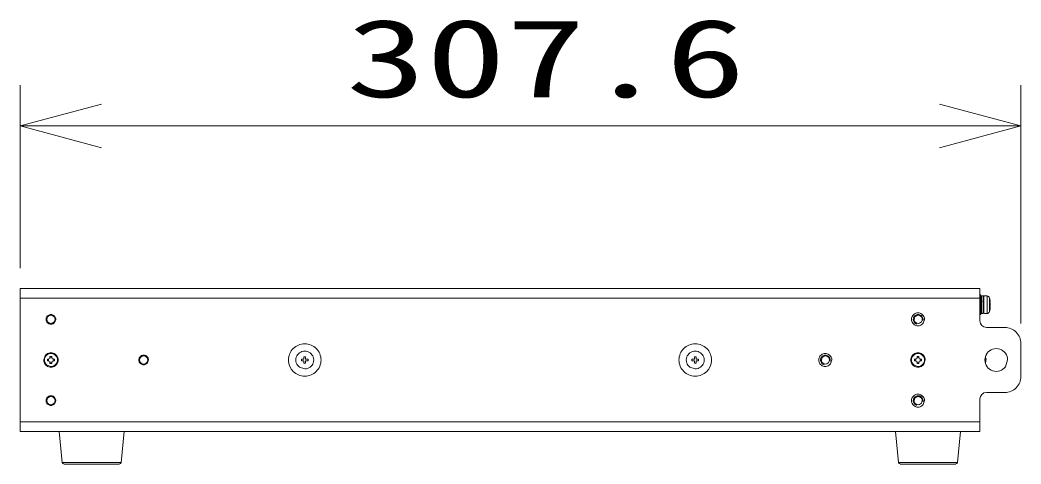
# Model space of a CAD drawing. Units: millimetres on the paper. Extents: x -62 to 64, y -59 to 59.
# Drawn here: x 5.08 to 35.84, y 24.03 to 37.69 of the extents above; entities that cross this region are included whole.
import ezdxf
from ezdxf.enums import TextEntityAlignment as Align

# ---------------------------------------------------------------- set-up
doc = ezdxf.new("R2010")
doc.units = ezdxf.units.MM
for name, color, linetype, lineweight in [('0-3_GAIKEI', 134, 'Continuous', 9), ('0-4_SUNPO', 7, 'Continuous', 9), ('0-5_0', 7, 'Continuous', 9)]:
    doc.layers.add(name, color=color, linetype=linetype, lineweight=lineweight)
doc.styles.add('ＭＳ ゴシック', font='')
doc.styles.get('ＭＳ ゴシック').set_extended_font_data('MS Gothic')

# ---------------------------------------------------------------- blocks, each defined once
blk = doc.blocks.new('_Open30')
at = {"layer": '0-5_0'}
blk.add_line((0, 0), (-1, 0), dxfattribs=at)
blk.add_lwpolyline([(-1, 0.2679), (0, 0), (-1, -0.2679)], dxfattribs=at)

msp = doc.modelspace()

# ---------------------------------------------------------------- linework, layer by layer
at = {"layer": '0-3_GAIKEI', "color": 7}
for p, q in [((5.077, 29.432), (34.577, 29.432)), ((5.077, 25.032), (5.077, 29.432)), ((34.577, 29.432), (34.577, 28.432)), ((35.337, 28.232), (34.777, 28.232)), ((35.837, 26.732), (35.837, 27.732)), ((34.777, 26.232), (35.337, 26.232)), ((34.577, 26.033), (34.577, 25.032)), ((34.577, 25.032), (5.077, 25.032)), ((6.277, 25.032), (6.372, 24.077)), ((8.181, 24.077), (8.277, 25.032)), ((31.977, 25.032), (32.072, 24.077)), ((33.882, 24.077), (33.977, 25.032)), ((8.132, 24.032), (6.422, 24.032)), ((33.832, 24.032), (32.122, 24.032))]:
    msp.add_line(p, q, dxfattribs=at)
at = {"layer": '0-3_GAIKEI', "color": 4}
for p, q in [((34.607, 29.232), (34.577, 29.232)), ((34.607, 29.232), (34.607, 28.632)), ((34.577, 29.132), (5.077, 29.132)), ((34.631, 29.082), (34.607, 29.082)), ((34.687, 29.207), (34.637, 29.207)), ((34.697, 29.082), (34.685, 29.082)), ((34.697, 29.207), (34.697, 28.657)), ((34.793, 29.202), (34.697, 29.207)), ((34.793, 29.202), (34.793, 28.662)), ((34.866, 29.145), (34.866, 28.719)), ((34.884, 29.013), (34.887, 29.013)), ((34.884, 29.01), (34.89, 29.01)), ((34.577, 28.632), (34.607, 28.632)), ((34.607, 28.782), (34.62, 28.782)), ((34.617, 28.657), (34.667, 28.657)), ((34.673, 28.782), (34.697, 28.782)), ((34.697, 28.657), (34.793, 28.662)), ((34.89, 28.854), (34.884, 28.854)), ((34.884, 28.85), (34.887, 28.85)), ((5.926, 28.556), (5.902, 28.482)), ((6.148, 28.393), (6.177, 28.482)), ((32.576, 28.556), (32.552, 28.482)), ((32.834, 28.364), (32.872, 28.482)), ((5.849, 27.362), (5.807, 27.232)), ((5.909, 27.07), (6.027, 27.032)), ((5.917, 27.262), (5.937, 27.262)), ((5.917, 27.202), (5.917, 27.262)), ((5.937, 27.202), (5.917, 27.202)), ((5.957, 27.265), (5.957, 27.198)), ((6.06, 27.302), (5.993, 27.302)), ((5.993, 27.162), (6.06, 27.162)), ((5.997, 27.322), (5.997, 27.342)), ((5.997, 27.342), (6.057, 27.342)), ((5.997, 27.122), (5.997, 27.142)), ((6.057, 27.122), (5.997, 27.122)), ((6.057, 27.342), (6.057, 27.322)), ((6.057, 27.142), (6.057, 27.122)), ((6.097, 27.198), (6.097, 27.265)), ((6.117, 27.262), (6.137, 27.262)), ((6.137, 27.202), (6.117, 27.202)), ((6.137, 27.262), (6.137, 27.202)), ((8.776, 27.306), (8.752, 27.232)), ((8.998, 27.143), (9.027, 27.232)), ((13.727, 27.257), (13.727, 27.207)), ((13.802, 27.257), (13.727, 27.257)), ((13.727, 27.207), (13.802, 27.207)), ((13.802, 27.332), (13.802, 27.257)), ((13.852, 27.332), (13.802, 27.332)), ((13.802, 27.207), (13.802, 27.132)), ((13.802, 27.132), (13.852, 27.132)), ((13.852, 27.257), (13.852, 27.332)), ((13.927, 27.257), (13.852, 27.257)), ((13.927, 27.207), (13.927, 27.257)), ((25.727, 27.257), (25.727, 27.207)), ((25.802, 27.257), (25.727, 27.257)), ((25.727, 27.207), (25.802, 27.207)), ((25.802, 27.332), (25.802, 27.257)), ((25.852, 27.332), (25.802, 27.332)), ((25.802, 27.207), (25.802, 27.132)), ((25.802, 27.132), (25.852, 27.132)), ((25.852, 27.257), (25.852, 27.332)), ((25.927, 27.257), (25.852, 27.257)), ((25.927, 27.207), (25.927, 27.257)), ((29.726, 27.306), (29.702, 27.232)), ((29.983, 27.114), (30.022, 27.232)), ((32.554, 27.07), (32.672, 27.032)), ((32.562, 27.202), (32.562, 27.262)), ((32.562, 27.262), (32.582, 27.262)), ((32.582, 27.202), (32.562, 27.202)), ((32.602, 27.265), (32.602, 27.198)), ((32.705, 27.302), (32.639, 27.302)), ((32.639, 27.162), (32.705, 27.162)), ((32.642, 27.342), (32.702, 27.342)), ((32.642, 27.322), (32.642, 27.342)), ((32.642, 27.122), (32.642, 27.142)), ((32.702, 27.122), (32.642, 27.122)), ((32.702, 27.342), (32.702, 27.322)), ((32.702, 27.142), (32.702, 27.122)), ((32.742, 27.198), (32.742, 27.265)), ((32.762, 27.262), (32.782, 27.262)), ((32.782, 27.202), (32.762, 27.202)), ((32.782, 27.262), (32.782, 27.202)), ((32.85, 27.102), (32.892, 27.232)), ((34.746, 27.28), (34.761, 27.28)), ((34.746, 27.142), (34.747, 27.142)), ((34.761, 27.36), (34.751, 27.36)), ((35.36, 27.025), (35.427, 27.232)), ((13.664, 27.01), (13.827, 26.957)), ((25.665, 27.01), (25.827, 26.957)), ((5.926, 26.056), (5.902, 25.982)), ((6.148, 25.893), (6.177, 25.982)), ((32.576, 26.056), (32.552, 25.982)), ((32.834, 25.864), (32.872, 25.982)), ((5.077, 25.332), (34.577, 25.332)), ((6.372, 24.077), (8.181, 24.077)), ((32.072, 24.077), (33.882, 24.077))]:
    msp.add_line(p, q, dxfattribs=at)
for points in [[(34.637, 29.207), (34.636, 29.201), (34.635, 29.186), (34.633, 29.16), (34.632, 29.126), (34.631, 29.084), (34.629, 29.037), (34.628, 28.985), (34.627, 28.932), (34.626, 28.878), (34.624, 28.827), (34.623, 28.779), (34.622, 28.737), (34.621, 28.703), (34.62, 28.678), (34.618, 28.662), (34.617, 28.657), (34.616, 28.662), (34.615, 28.678), (34.613, 28.703), (34.612, 28.737), (34.611, 28.781)], [(34.615, 28.782), (34.615, 28.781), (34.616, 28.771), (34.617, 28.768), (34.618, 28.772), (34.62, 28.782), (34.621, 28.797), (34.622, 28.817), (34.624, 28.842), (34.625, 28.87), (34.627, 28.916)], [(34.667, 28.657), (34.669, 28.678), (34.671, 28.703), (34.672, 28.736), (34.673, 28.778), (34.675, 28.826), (34.676, 28.877), (34.677, 28.931), (34.678, 28.984), (34.68, 29.036), (34.681, 29.084), (34.682, 29.125), (34.683, 29.159), (34.684, 29.185), (34.686, 29.201), (34.687, 29.207), (34.688, 29.201), (34.689, 29.186), (34.691, 29.161), (34.692, 29.127), (34.693, 29.082)], [(34.676, 28.885), (34.676, 28.895), (34.676, 28.9), (34.676, 28.905), (34.677, 28.91), (34.677, 28.915)], [(34.677, 28.915), (34.677, 28.931), (34.678, 28.962), (34.68, 28.992), (34.681, 29.019), (34.682, 29.044), (34.684, 29.064), (34.685, 29.078), (34.686, 29.087), (34.687, 29.09), (34.689, 29.082)], [(34.887, 29.048), (34.887, 29.051), (34.887, 29.053), (34.886, 29.054), (34.886, 29.055), (34.886, 29.057), (34.886, 29.058), (34.886, 29.06), (34.885, 29.062), (34.885, 29.063), (34.885, 29.064), (34.885, 29.065), (34.884, 29.066), (34.884, 29.067), (34.884, 29.069), (34.884, 29.07), (34.884, 29.072), (34.883, 29.072), (34.883, 29.073)], [(34.889, 28.908), (34.89, 28.91), (34.89, 28.912), (34.89, 28.914), (34.89, 28.917), (34.89, 28.918), (34.89, 28.922), (34.891, 28.927), (34.891, 28.937), (34.89, 28.939), (34.89, 28.944), (34.89, 28.947), (34.89, 28.949), (34.89, 28.95), (34.89, 28.951), (34.889, 28.956), (34.888, 28.964), (34.887, 28.967), (34.887, 28.968), (34.887, 28.97), (34.886, 28.971), (34.886, 28.972), (34.886, 28.973), (34.886, 28.974), (34.886, 28.976), (34.885, 28.978), (34.885, 28.979), (34.885, 28.981), (34.885, 28.982), (34.884, 28.983), (34.884, 28.985), (34.884, 28.988), (34.884, 28.99), (34.884, 28.995), (34.883, 28.998), (34.883, 29.007), (34.884, 29.008), (34.884, 29.011), (34.884, 29.012), (34.884, 29.014)], [(34.884, 29.014), (34.884, 29.014), (34.885, 29.015), (34.885, 29.015), (34.885, 29.016), (34.886, 29.016), (34.886, 29.016), (34.886, 29.016), (34.886, 29.015), (34.887, 29.015), (34.887, 29.014), (34.887, 29.013)], [(34.89, 29.01), (34.89, 29.01), (34.89, 29.01), (34.89, 29.011), (34.891, 29.013), (34.891, 29.018), (34.89, 29.019), (34.89, 29.023), (34.89, 29.025), (34.89, 29.027), (34.89, 29.028), (34.89, 29.029), (34.889, 29.034), (34.887, 29.048)], [(34.887, 29.013), (34.888, 29.011), (34.889, 29.01), (34.889, 29.01), (34.889, 29.01)], [(34.889, 28.854), (34.889, 28.853), (34.888, 28.852), (34.887, 28.85), (34.887, 28.849), (34.886, 28.848), (34.886, 28.848), (34.886, 28.848), (34.886, 28.848), (34.886, 28.848), (34.885, 28.848), (34.885, 28.848), (34.885, 28.849), (34.884, 28.849), (34.884, 28.85), (34.884, 28.851), (34.884, 28.852), (34.884, 28.855), (34.883, 28.857), (34.883, 28.867), (34.884, 28.868), (34.884, 28.873), (34.884, 28.878), (34.884, 28.88), (34.885, 28.882), (34.885, 28.884), (34.885, 28.885), (34.886, 28.887), (34.886, 28.89), (34.886, 28.891), (34.886, 28.892), (34.886, 28.892), (34.887, 28.893), (34.887, 28.895), (34.887, 28.897), (34.888, 28.9), (34.889, 28.904), (34.889, 28.904), (34.889, 28.907), (34.889, 28.908)], [(34.883, 28.791), (34.883, 28.792), (34.884, 28.792), (34.884, 28.794), (34.884, 28.795), (34.884, 28.796), (34.884, 28.798), (34.885, 28.799), (34.885, 28.8), (34.885, 28.801), (34.886, 28.804), (34.886, 28.806), (34.886, 28.807), (34.886, 28.808), (34.886, 28.809), (34.887, 28.81), (34.887, 28.813), (34.887, 28.815)], [(34.887, 28.815), (34.888, 28.82), (34.889, 28.825), (34.889, 28.826), (34.889, 28.829), (34.889, 28.83), (34.89, 28.832), (34.89, 28.834), (34.89, 28.836), (34.89, 28.838), (34.89, 28.84), (34.89, 28.842), (34.891, 28.846), (34.891, 28.85), (34.89, 28.851), (34.89, 28.853), (34.89, 28.854), (34.89, 28.854)], [(34.763, 27.384), (34.763, 27.378), (34.763, 27.376), (34.763, 27.374), (34.763, 27.371), (34.763, 27.366), (34.763, 27.365), (34.763, 27.363), (34.762, 27.363), (34.762, 27.362), (34.762, 27.361), (34.762, 27.361), (34.761, 27.36), (34.761, 27.36)], [(13.852, 27.132), (13.852, 27.207), (13.927, 27.207)], [(25.852, 27.132), (25.852, 27.207), (25.927, 27.207)], [(34.747, 27.347), (34.747, 27.313), (34.746, 27.28)], [(34.761, 27.28), (34.762, 27.279), (34.762, 27.278), (34.762, 27.278), (34.762, 27.277), (34.763, 27.276), (34.763, 27.274), (34.763, 27.268), (34.763, 27.267), (34.763, 27.265), (34.763, 27.262), (34.763, 27.253), (34.763, 27.251), (34.763, 27.249), (34.762, 27.247), (34.762, 27.244), (34.762, 27.242), (34.762, 27.24), (34.761, 27.235), (34.761, 27.23)]]:
    msp.add_lwpolyline(points, dxfattribs=at)
for centre, radius, start, end in [((34.789, 29.121), 0.0805, 17.0336, 86.9453), ((34.147, 28.932), 0.75, 10.7849, 16.5002), ((6.027, 28.482), 0.15, 108.4239, 143.7761), ((6.027, 28.481), 0.15, 71.6159, 108.3841), ((6.027, 28.482), 0.15, 36.2181, 71.5794), ((32.672, 28.482), 0.2, 108.4454, 143.8454), ((32.677, 28.481), 0.151, 101.1475, 138.8266), ((32.672, 28.482), 0.2, 71.5869, 108.4131), ((32.677, 28.482), 0.15, 61.7786, 101.1796), ((32.672, 28.482), 0.2, 36.1993, 71.5288), ((32.677, 28.482), 0.15, 23.6124, 61.7106), ((34.789, 28.742), 0.0805, 273.0564, 342.9681), ((34.165, 28.927), 0.731, 343.4261, 349.2888), ((6.027, 28.482), 0.15, 143.7754, 180), ((6.027, 28.482), 0.15, 180, 216.2249), ((6.027, 28.482), 0.125, 180, 216.225), ((6.027, 28.482), 0.15, 216.2235, 251.575), ((6.027, 28.482), 0.125, 108.3878, 143.7573), ((6.027, 28.482), 0.125, 216.2436, 251.6124), ((6.027, 28.482), 0.15, 251.6151, 288.3849), ((6.027, 28.481), 0.126, 71.645, 108.355), ((6.027, 28.482), 0.126, 251.6452, 288.3548), ((6.027, 28.482), 0.125, 36.2559, 71.6166), ((6.027, 28.482), 0.125, 288.3832, 323.7433), ((6.027, 28.482), 0.15, 288.4216, 323.7823), ((6.027, 28.482), 0.125, 0, 36.2385), ((6.027, 28.482), 0.125, 323.7603, 0), ((6.027, 28.482), 0.15, 0, 36.2155), ((32.672, 28.482), 0.2, 143.8445, 180), ((32.672, 28.482), 0.2, 180, 216.1562), ((32.672, 28.482), 0.2, 216.1552, 251.5548), ((32.677, 28.482), 0.15, 138.8848, 178.2284), ((32.677, 28.482), 0.15, 178.2554, 216.3576), ((32.676, 28.482), 0.125, 180, 216.2945), ((32.677, 28.482), 0.15, 216.3212, 254.9905), ((32.677, 28.481), 0.125, 108.3479, 143.6877), ((32.677, 28.482), 0.125, 216.3132, 251.6523), ((32.677, 28.481), 0.125, 71.6435, 108.3565), ((32.677, 28.482), 0.125, 251.6436, 288.3564), ((32.677, 28.482), 0.125, 36.2536, 71.5721), ((32.677, 28.482), 0.125, 288.4277, 323.7455), ((32.672, 28.482), 0.2, 288.471, 323.8002), ((32.677, 28.482), 0.125, 0, 36.2576), ((32.677, 28.482), 0.125, 323.7412, 0), ((32.677, 28.482), 0.15, 344.9173, 23.6238), ((32.672, 28.482), 0.2, 0, 36.2255), ((32.672, 28.482), 0.2, 251.587, 288.413), ((13.828, 27.231), 0.501, 112.9514, 135.0113), ((13.827, 27.232), 0.5, 90, 112.8786), ((13.827, 27.233), 0.499, 67.1012, 90), ((13.826, 27.231), 0.501, 44.9727, 67.0295), ((25.828, 27.231), 0.501, 112.9705, 135.0273), ((25.826, 27.233), 0.499, 90, 112.8988), ((25.827, 27.232), 0.5, 67.1214, 90), ((25.826, 27.231), 0.501, 44.9887, 67.0486), ((6.027, 27.232), 0.2, 126.1276, 161.5181), ((6.027, 27.232), 0.22, 108.4415, 143.7745), ((6.027, 27.232), 0.2, 90, 126.136), ((6.027, 27.231), 0.22, 71.602, 108.398), ((6.027, 27.231), 0.2, 53.8683, 90), ((6.027, 27.231), 0.22, 36.229, 71.5633), ((6.027, 27.232), 0.2, 18.4895, 53.8796), ((8.877, 27.232), 0.15, 71.5461, 108.4539), ((13.826, 27.232), 0.499, 157.0972, 180), ((13.827, 27.231), 0.501, 134.9581, 157.0245), ((13.827, 27.231), 0.275, 126.1667, 161.5195), ((13.827, 27.232), 0.275, 90, 126.183), ((13.827, 27.232), 0.274, 53.7724, 90), ((13.827, 27.231), 0.275, 18.4727, 53.8), ((13.826, 27.231), 0.501, 22.9707, 45.0276), ((13.828, 27.232), 0.499, 0, 22.899), ((25.826, 27.232), 0.499, 157.101, 180), ((25.828, 27.231), 0.501, 134.9724, 157.0293), ((25.827, 27.231), 0.275, 126.1996, 161.5272), ((25.827, 27.232), 0.274, 90, 126.2271), ((25.827, 27.232), 0.275, 53.8165, 90), ((25.827, 27.231), 0.275, 18.4804, 53.8329), ((25.827, 27.231), 0.501, 22.9755, 45.0419), ((25.828, 27.232), 0.499, 0, 22.9028), ((29.822, 27.231), 0.2, 108.3967, 143.7289), ((29.827, 27.231), 0.151, 101.1256, 138.8201), ((29.822, 27.231), 0.201, 71.6358, 108.3642), ((29.827, 27.232), 0.15, 61.7272, 101.0519), ((29.822, 27.231), 0.2, 36.2711, 71.6033), ((32.672, 27.232), 0.2, 126.1439, 161.5677), ((32.672, 27.232), 0.22, 108.4183, 143.7688), ((32.672, 27.231), 0.2, 90, 126.1181), ((32.672, 27.231), 0.22, 71.6004, 108.3996), ((32.672, 27.231), 0.2, 53.8664, 90), ((32.672, 27.232), 0.22, 36.1978, 71.5361), ((32.673, 27.232), 0.2, 18.4961, 53.882), ((35.077, 27.232), 0.349, 143.7848, 180), ((35.078, 27.231), 0.351, 108.4874, 143.8197), ((35.077, 27.232), 0.35, 71.5638, 108.4362), ((35.077, 27.231), 0.351, 36.1803, 71.5126), ((35.078, 27.232), 0.349, 0, 36.2152), ((6.027, 27.232), 0.22, 180, 216.1887), ((6.027, 27.232), 0.2, 161.5885, 198.4115), ((6.027, 27.232), 0.2, 198.431, 233.8352), ((6.027, 27.232), 0.22, 216.1848, 251.549), ((5.937, 27.322), 0.06, 270, 0), ((5.937, 27.142), 0.0602, 0, 90), ((6.027, 27.232), 0.2, 270, 306.1543), ((6.117, 27.322), 0.06, 180, 270), ((6.117, 27.142), 0.0602, 90, 180), ((6.027, 27.232), 0.22, 288.4462, 323.8117), ((6.027, 27.232), 0.2, 306.1576, 341.5613), ((6.028, 27.232), 0.219, 0, 36.2453), ((6.027, 27.232), 0.22, 323.8092, 0), ((6.027, 27.232), 0.2, 341.5825, 18.4175), ((8.876, 27.232), 0.15, 143.7555, 180), ((8.877, 27.232), 0.15, 180, 216.1646), ((8.877, 27.232), 0.125, 180, 216.1518), ((8.877, 27.232), 0.15, 108.509, 143.8114), ((8.877, 27.232), 0.15, 216.129, 251.477), ((8.877, 27.232), 0.125, 108.49, 143.7997), ((8.877, 27.232), 0.125, 216.1288, 251.4932), ((8.877, 27.231), 0.15, 251.5365, 288.4635), ((8.877, 27.232), 0.125, 71.5614, 108.4386), ((8.877, 27.231), 0.125, 251.5498, 288.4502), ((8.877, 27.232), 0.125, 36.2007, 71.5105), ((8.877, 27.232), 0.125, 288.5063, 323.8708), ((8.877, 27.232), 0.15, 36.1889, 71.4908), ((8.877, 27.232), 0.15, 288.5232, 323.8706), ((8.877, 27.232), 0.125, 0, 36.2478), ((8.877, 27.232), 0.125, 323.848, 0), ((8.877, 27.232), 0.15, 0, 36.245), ((13.826, 27.231), 0.5, 180, 202.8829), ((13.827, 27.232), 0.275, 161.5846, 198.4154), ((13.827, 27.232), 0.275, 198.4438, 233.8059), ((13.827, 27.232), 0.276, 306.2274, 341.564), ((13.827, 27.232), 0.275, 341.59, 18.41), ((13.827, 27.231), 0.5, 337.1209, 0), ((25.827, 27.231), 0.5, 180, 202.8791), ((25.827, 27.232), 0.275, 161.59, 198.41), ((25.827, 27.232), 0.276, 198.4361, 233.773), ((25.827, 27.232), 0.275, 306.1945, 341.5563), ((25.827, 27.232), 0.275, 341.5847, 18.4153), ((25.827, 27.231), 0.5, 337.1171, 0), ((29.821, 27.232), 0.199, 143.7286, 180), ((29.822, 27.232), 0.2, 180, 216.2114), ((29.822, 27.232), 0.2, 216.2263, 251.5928), ((29.826, 27.232), 0.149, 138.8317, 178.3315), ((29.828, 27.232), 0.15, 178.3504, 216.2624), ((29.828, 27.232), 0.125, 180, 216.0732), ((29.827, 27.232), 0.15, 216.2521, 254.984), ((29.827, 27.232), 0.125, 108.4899, 143.861), ((29.827, 27.231), 0.125, 216.0675, 251.4933), ((29.827, 27.232), 0.125, 71.5614, 108.4386), ((29.827, 27.232), 0.125, 251.5498, 288.4502), ((29.827, 27.232), 0.125, 36.1397, 71.5111), ((29.827, 27.231), 0.125, 288.5057, 323.9318), ((29.822, 27.232), 0.2, 288.4072, 323.7737), ((29.827, 27.231), 0.15, 23.7405, 61.7501), ((29.826, 27.232), 0.125, 323.9264, 0), ((29.827, 27.232), 0.125, 0, 36.1692), ((29.828, 27.232), 0.15, 344.9382, 23.7627), ((29.823, 27.232), 0.199, 0, 36.2714), ((32.671, 27.232), 0.219, 143.761, 180), ((32.672, 27.232), 0.22, 180, 216.1845), ((32.673, 27.232), 0.201, 161.6284, 198.3716), ((32.672, 27.231), 0.2, 198.3815, 233.8189), ((32.672, 27.232), 0.22, 216.1905, 251.5721), ((32.582, 27.322), 0.0601, 270, 0), ((32.582, 27.142), 0.0603, 0, 90), ((32.672, 27.232), 0.2, 270, 306.1562), ((32.762, 27.322), 0.06, 180, 270), ((32.762, 27.142), 0.0601, 90, 180), ((32.672, 27.232), 0.22, 288.4735, 323.8429), ((32.672, 27.232), 0.2, 306.1552, 341.5548), ((32.672, 27.232), 0.22, 0, 36.2186), ((32.672, 27.232), 0.2, 341.5772, 18.4228), ((35.077, 27.232), 0.35, 180, 216.1809), ((34.552, 27.178), 0.199, 344.9038, 349.4973), ((33.844, 27.34), 0.923, 347.6363, 353.1438), ((6.027, 27.232), 0.22, 251.5954, 288.4045), ((13.827, 27.233), 0.501, 202.9567, 225.0262), ((13.828, 27.232), 0.501, 224.9746, 247.0438), ((13.827, 27.231), 0.5, 247.1176, 270), ((13.827, 27.231), 0.274, 270, 306.2447), ((13.827, 27.23), 0.499, 270, 292.9026), ((13.826, 27.232), 0.501, 292.9753, 315.0414), ((13.826, 27.233), 0.501, 314.9882, 337.0481), ((25.828, 27.233), 0.501, 202.9519, 225.0119), ((25.828, 27.232), 0.501, 224.9586, 247.0247), ((25.826, 27.23), 0.499, 247.0974, 270), ((25.827, 27.232), 0.275, 270, 306.2006), ((25.827, 27.231), 0.5, 270, 292.8824), ((25.826, 27.232), 0.501, 292.9562, 315.0254), ((25.826, 27.233), 0.501, 314.9738, 337.0433), ((29.822, 27.232), 0.201, 251.6286, 288.3714), ((32.672, 27.232), 0.22, 251.5938, 288.4062), ((35.078, 27.232), 0.35, 216.1548, 251.5066), ((35.077, 27.231), 0.35, 251.5597, 288.4403), ((35.077, 27.232), 0.35, 288.4934, 323.8452), ((32.672, 25.982), 0.2, 108.4454, 143.8454), ((32.672, 25.981), 0.2, 71.5869, 108.4131), ((32.672, 25.981), 0.2, 36.1993, 71.5288), ((6.027, 25.982), 0.15, 143.7754, 180), ((6.027, 25.982), 0.15, 180, 216.2249), ((6.026, 25.982), 0.125, 180, 216.2488), ((6.027, 25.982), 0.15, 108.4239, 143.7761), ((6.027, 25.982), 0.15, 216.2235, 251.575), ((6.027, 25.982), 0.125, 108.507, 143.8721), ((6.027, 25.982), 0.125, 216.2012, 251.5102), ((6.027, 25.981), 0.15, 71.6159, 108.3841), ((6.027, 25.982), 0.15, 251.6151, 288.3849), ((6.027, 25.982), 0.125, 71.5512, 108.4488), ((6.027, 25.982), 0.125, 251.5631, 288.437), ((6.027, 25.982), 0.125, 36.141, 71.4974), ((6.027, 25.982), 0.125, 288.4854, 323.7857), ((6.027, 25.982), 0.15, 36.2181, 71.5794), ((6.027, 25.982), 0.15, 288.4216, 323.7823), ((6.027, 25.982), 0.125, 323.7365, 0), ((6.027, 25.982), 0.125, 0, 36.1653), ((6.027, 25.982), 0.15, 0, 36.2155), ((32.672, 25.982), 0.2, 143.8445, 180), ((32.672, 25.981), 0.2, 180, 216.1562), ((32.672, 25.981), 0.2, 216.1552, 251.5548), ((32.676, 25.982), 0.149, 178.2414, 216.394), ((32.677, 25.981), 0.15, 138.9254, 178.2129), ((32.676, 25.982), 0.124, 180, 216.3184), ((32.676, 25.981), 0.149, 216.3649, 255.2169), ((32.677, 25.981), 0.15, 101.1537, 138.9149), ((32.677, 25.982), 0.125, 108.4669, 143.8025), ((32.677, 25.982), 0.126, 216.2707, 251.5503), ((32.677, 25.982), 0.125, 251.5615, 288.4385), ((32.677, 25.982), 0.125, 71.5496, 108.4504), ((32.677, 25.982), 0.15, 61.705, 101.08), ((32.677, 25.982), 0.125, 36.1388, 71.4528), ((32.677, 25.982), 0.125, 288.53, 323.7879), ((32.672, 25.982), 0.2, 288.471, 323.8002), ((32.677, 25.982), 0.15, 23.6124, 61.7106), ((32.677, 25.982), 0.124, 323.7174, 0), ((32.677, 25.982), 0.125, 0, 36.1844), ((32.677, 25.982), 0.15, 344.9173, 23.6238), ((32.672, 25.982), 0.2, 0, 36.2255), ((32.672, 25.982), 0.2, 251.587, 288.413)]:
    msp.add_arc(centre, radius, start, end, dxfattribs=at)
at = {"layer": '0-3_GAIKEI', "color": 7}
for centre, radius, start, end in [((34.777, 28.432), 0.2, 180, 270), ((35.338, 27.732), 0.5, 67.1378, 90), ((35.337, 27.732), 0.5, 44.9764, 67.0613), ((35.337, 27.731), 0.5, 22.9389, 45.0239), ((35.337, 27.732), 0.5, 0, 22.8624), ((35.337, 26.732), 0.5, 314.9766, 337.0614), ((35.337, 26.731), 0.5, 337.1378, 0), ((34.777, 26.032), 0.2, 90, 180), ((35.338, 26.732), 0.5, 270, 292.8626), ((35.337, 26.732), 0.5, 292.9391, 315.0241), ((6.422, 24.082), 0.0499, 185.8868, 270), ((8.132, 24.082), 0.0499, 270, 354.1544), ((32.122, 24.082), 0.0498, 185.7654, 270), ((33.832, 24.082), 0.0498, 270, 354.2374)]:
    msp.add_arc(centre, radius, start, end, dxfattribs=at)
at = {"layer": '0-4_SUNPO'}
for p, q in [((5.077, 30.057), (5.077, 35.682)), ((35.837, 28.357), (35.837, 35.682)), ((7.577, 34.432), (33.337, 34.432))]:
    msp.add_line(p, q, dxfattribs=at)

# ---------------------------------------------------------------- block references
at = {"layer": '0-4_SUNPO', "xscale": 2.5, "yscale": 2.5, "rotation": 180}
msp.add_blockref('_Open30', (5.077, 34.432), dxfattribs=at)
at = {"layer": '0-4_SUNPO', "xscale": 2.5, "yscale": 2.5}
msp.add_blockref('_Open30', (35.837, 34.432), dxfattribs=at)

# ---------------------------------------------------------------- texts
at = {"layer": '0-4_SUNPO', "style": 'ＭＳ ゴシック', "width": 1.5}
msp.add_text('307.6', height=2.405, dxfattribs=at).set_placement((15.1, 34.594), align=Align.BOTTOM_LEFT)

doc.saveas('drawing.dxf')
